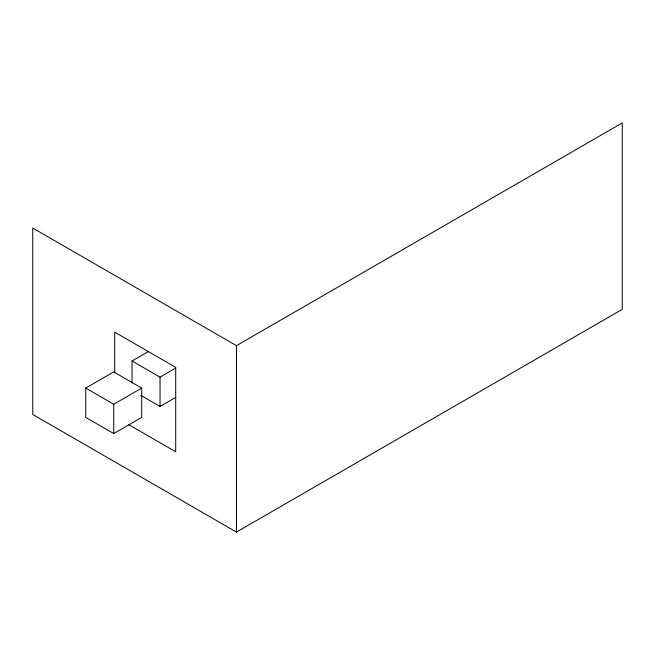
<?xml version="1.0" encoding="UTF-8"?>
<svg xmlns="http://www.w3.org/2000/svg" width="655" height="655" viewBox="0 0 655 655"><rect width="100%" height="100%" fill="white"/><g stroke="black" fill="none" stroke-linecap="round" stroke-linejoin="round"><path stroke-width="0.98" d="M132.04 382.97L132.04 360.987L148.66 351.391M85.739 388.087L113.733 371.925L141.726 388.087L141.726 417.399L113.733 433.561L85.739 417.399L85.739 388.087L113.733 404.25L141.726 388.087M132.04 360.987L160.033 377.149L175.777 368.053M236.463 345.652L622.25 122.919L622.25 309.348L236.463 532.081L32.75 414.468L32.75 228.03L236.463 345.652L236.463 532.081M140.792 395.35L160.033 406.46L175.777 397.372M128.798 424.71L175.704 451.786L175.704 367.373L114.691 332.151L114.691 372.916M160.033 377.149L160.033 406.46M113.733 404.25L113.733 433.561"/></g></svg>
